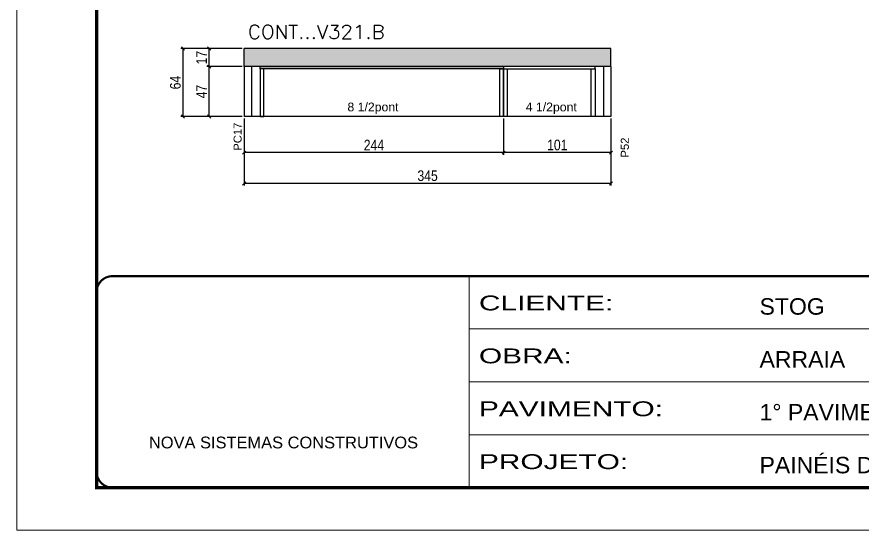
# Model space of a CAD drawing. Extents: x -3394 to 16474, y -5031 to 14397.
# Drawn here: x 5857 to 6652, y 5307 to 5790 of the extents above; entities that cross this region are included whole.
import ezdxf

# ---------------------------------------------------------------- set-up
doc = ezdxf.new("R2010")
doc.units = 0
doc.linetypes.add('CONTINUO', pattern=[0])
doc.linetypes.add('DASHED', pattern=[0.75, 0.5, -0.25])
doc.layers.get('0').update_dxf_attribs({"linetype": 'CONTINUOUS'})
doc.layers.get('Defpoints').update_dxf_attribs({"linetype": 'CONTINUOUS'})
for name, color, linetype in [('COTA', 241, 'CONTINUOUS'), ('NOMENCLATURA', 7, 'CONTINUOUS'), ('Painéis', 200, 'CONTINUOUS'), ('PONTALETE', 7, 'CONTINUOUS'), ('SARR_2.2x7', 40, 'CONTINUOUS'), ('SARR_3.5x7', 81, 'CONTINUOUS')]:
    doc.layers.add(name, color=color, linetype=linetype)
for name, color, linetype, lineweight in [('Folhas', 255, 'CONTINUOUS', 9), ('SARRAFO DE PRESSAO', 251, 'DASHED', 9), ('Texto Seção', 7, 'CONTINUOUS', 15)]:
    doc.layers.add(name, color=color, linetype=linetype, lineweight=lineweight)
doc.styles.add('ARIAL', font='arial.ttf')
doc.styles.add('COTA TECNICA', font='techl___.ttf', dxfattribs={"height": 10})
doc.styles.add('REGUA-120', font='ROMANS.shx', dxfattribs={"height": 15})
doc.styles.add('Tecnologia', font='')
doc.styles.get('Tecnologia').set_extended_font_data('Forgotten Futurist')
doc.dimstyles.new('PAINEL', dxfattribs={"dimtxt": 10, "dimasz": 3, "dimexe": 3, "dimexo": 3, "dimgap": 3, "dimtad": 1, "dimdec": 1, "dimzin": 12, "dimdsep": 46, "dimtxsty": 'COTA TECNICA', "dimblk1": 'OBLIQUE', "dimblk2": 'OBLIQUE', "dimsah": 1, "dimcen": 0.9, "dimclrd": 4, "dimclre": 4, "dimclrt": 240, "dimadec": 1, "dimazin": 3, "dimtfac": 1, "dimtdec": 1, "dimtmove": 0, "dimatfit": 3, "dimfxl": 1, "dimtolj": 1, "dimtzin": 12, "dimarcsym": 0})

# ---------------------------------------------------------------- blocks, each defined once
blk = doc.blocks.new('9999999999')
at = {"color": 30, "linetype": 'CONTINUO'}
for p, q in [((98564.56, 34230.21), (98564.56, 34429.45)), ((98564.56, 34379.64), (99583.98, 34379.64)), ((98564.56, 34329.83), (99487.98, 34329.83)), ((98564.56, 34280.02), (99487.98, 34280.02))]:
    blk.add_line(p, q, dxfattribs=at)
at = {"color": 30, "linetype": 'CONTINUO', "const_width": 2}
blk.add_lwpolyline([(99583.98, 34230.21), (99583.98, 34414.45, 0.414214), (99568.98, 34429.45), (98228.98, 34429.45, 0.414214), (98213.98, 34414.45), (98213.98, 34245.21, 0.414214), (98228.98, 34230.21), (99583.98, 34230.21)], format="xyb", dxfattribs=at)
at = {"layer": 'Folhas'}
blk.add_lwpolyline([(98138.98, 34190.21), (99623.98, 34190.21), (99623.98, 35240.21), (98138.98, 35240.21)], close=True, dxfattribs=at)
at = {"layer": 'Folhas', "color": 30, "const_width": 3}
blk.add_lwpolyline([(98213.98, 34230.21), (99583.98, 34230.21), (99583.98, 35200.21), (98213.98, 35200.21)], close=True, dxfattribs=at)
at = {"color": 7, "linetype": 'Continuous', "ltscale": 5, "style": 'ARIAL'}
for s, height, p in [('STOG', 15.483, (98837.68, 34393.13)), ('ARRAIA', 15.483, (98837.68, 34343.32)), ('1° PAVIMENTO', 15.4829, (98837.68, 34293.51)), ('NOVA SISTEMAS CONSTRUTIVOS', 11.0592, (98263.19, 34267.21)), ('PAINÉIS DE LAT. VIGAS', 15.4829, (98837.68, 34243.7))]:
    blk.add_text(s, height=height, dxfattribs=at).set_placement(p)
at = {"layer": 'Folhas', "color": 7, "style": 'Tecnologia', "width": 1.5}
for s, p in [('CLIENTE:', (98573.65, 34397.17)), ('OBRA:', (98573.65, 34347.31)), ('PAVIMENTO:', (98573.65, 34297.5)), ('PROJETO:', (98573.65, 34247.69))]:
    blk.add_text(s, height=14, dxfattribs=at).set_placement(p)
blk = doc.blocks.new('_Oblique')
at = {"color": 0, "linetype": 'ByBlock', "lineweight": -2}
blk.add_line((-0.5, -0.5), (0.5, 0.5), dxfattribs=at)
blk = doc.blocks.new('*D948')
at = {"layer": 'COTA', "color": 4, "linetype": 'Continuous', "lineweight": -2, "transparency": 16777216}
for p, q in [((6315.1, 5694.08), (6315.1, 5660.11)), ((6416.1, 5694.08), (6416.1, 5660.11)), ((6416.1, 5662.11), (6315.1, 5662.11))]:
    blk.add_line(p, q, dxfattribs=at)
at = {"layer": 'Defpoints', "color": 0, "linetype": 'Continuous', "transparency": 16777216}
for p in [(6315.1, 5696.08), (6416.1, 5696.08), (6315.1, 5662.11)]:
    blk.add_point(p, dxfattribs=at)
at = {"layer": 'COTA', "color": 4, "linetype": 'Continuous', "lineweight": -2, "transparency": 16777216, "xscale": 3, "yscale": 3, "zscale": 3, "rotation": 180}
blk.add_blockref('_Oblique', (6315.1, 5662.11), dxfattribs=at)
at = {"layer": 'COTA', "color": 4, "linetype": 'Continuous', "lineweight": -2, "transparency": 16777216, "xscale": 3, "yscale": 3, "zscale": 3}
blk.add_blockref('_Oblique', (6416.1, 5662.11), dxfattribs=at)
at = {"layer": 'COTA', "color": 240, "linetype": 'Continuous', "transparency": 16777216, "insert": (6365.6, 5669.21), "char_height": 10, "attachment_point": 5, "style": 'COTA TECNICA'}
blk.add_mtext('\\A1;101', dxfattribs=at)
blk = doc.blocks.new('*D949')
at = {"layer": 'COTA', "color": 4, "linetype": 'Continuous', "lineweight": -2, "transparency": 16777216}
for p, q in [((6071.07, 5694.08), (6071.07, 5660.11)), ((6315.1, 5694.08), (6315.1, 5660.11)), ((6315.1, 5662.11), (6071.07, 5662.11))]:
    blk.add_line(p, q, dxfattribs=at)
at = {"layer": 'Defpoints', "color": 0, "linetype": 'Continuous', "transparency": 16777216}
for p in [(6071.07, 5696.08), (6315.1, 5696.08), (6071.07, 5662.11)]:
    blk.add_point(p, dxfattribs=at)
at = {"layer": 'COTA', "color": 4, "linetype": 'Continuous', "lineweight": -2, "transparency": 16777216, "xscale": 3, "yscale": 3, "zscale": 3, "rotation": 180}
blk.add_blockref('_Oblique', (6071.07, 5662.11), dxfattribs=at)
at = {"layer": 'COTA', "color": 4, "linetype": 'Continuous', "lineweight": -2, "transparency": 16777216, "xscale": 3, "yscale": 3, "zscale": 3}
blk.add_blockref('_Oblique', (6315.1, 5662.11), dxfattribs=at)
at = {"layer": 'COTA', "color": 240, "linetype": 'Continuous', "transparency": 16777216, "insert": (6193.09, 5669.18), "char_height": 10, "attachment_point": 5, "style": 'COTA TECNICA'}
blk.add_mtext('\\A1;244', dxfattribs=at)
blk = doc.blocks.new('*D950')
at = {"layer": 'COTA', "color": 4, "linetype": 'Continuous', "lineweight": -2, "transparency": 16777216}
for p, q in [((6071.07, 5694.08), (6071.07, 5631.09)), ((6416.1, 5694.08), (6416.1, 5631.09)), ((6416.1, 5633.09), (6071.07, 5633.09))]:
    blk.add_line(p, q, dxfattribs=at)
at = {"layer": 'Defpoints', "color": 0, "linetype": 'Continuous', "transparency": 16777216}
for p in [(6071.07, 5696.08), (6416.1, 5696.08), (6071.07, 5633.09)]:
    blk.add_point(p, dxfattribs=at)
at = {"layer": 'COTA', "color": 4, "linetype": 'Continuous', "lineweight": -2, "transparency": 16777216, "xscale": 3, "yscale": 3, "zscale": 3, "rotation": 180}
blk.add_blockref('_Oblique', (6071.07, 5633.09), dxfattribs=at)
at = {"layer": 'COTA', "color": 4, "linetype": 'Continuous', "lineweight": -2, "transparency": 16777216, "xscale": 3, "yscale": 3, "zscale": 3}
blk.add_blockref('_Oblique', (6416.1, 5633.09), dxfattribs=at)
at = {"layer": 'COTA', "color": 240, "linetype": 'Continuous', "transparency": 16777216, "insert": (6243.59, 5640.31), "char_height": 10, "attachment_point": 5, "style": 'COTA TECNICA'}
blk.add_mtext('\\A1;345', dxfattribs=at)
blk = doc.blocks.new('*D951')
at = {"layer": 'COTA', "color": 4, "linetype": 'Continuous', "lineweight": -2, "transparency": 16777216}
for p, q in [((6069.07, 5743.08), (6036.02, 5743.08)), ((6038.02, 5696.08), (6038.02, 5743.08)), ((6069.07, 5696.08), (6036.02, 5696.08))]:
    blk.add_line(p, q, dxfattribs=at)
at = {"layer": 'Defpoints', "color": 0, "linetype": 'Continuous', "transparency": 16777216}
for p in [(6038.02, 5743.08), (6071.07, 5743.08), (6071.07, 5696.08)]:
    blk.add_point(p, dxfattribs=at)
at = {"layer": 'COTA', "color": 4, "linetype": 'Continuous', "lineweight": -2, "transparency": 16777216, "xscale": 3, "yscale": 3, "zscale": 3}
for p, rotation in [((6038.02, 5743.08), 90), ((6038.02, 5696.08), 270)]:
    blk.add_blockref('_Oblique', p, dxfattribs=dict(at, rotation=rotation))
at = {"layer": 'COTA', "color": 240, "linetype": 'Continuous', "transparency": 16777216, "insert": (6030.94, 5719.58), "char_height": 10, "attachment_point": 5, "rotation": 90, "style": 'COTA TECNICA'}
blk.add_mtext('\\A1;47', dxfattribs=at)
blk = doc.blocks.new('*D952')
at = {"layer": 'COTA', "color": 4, "linetype": 'Continuous', "lineweight": -2, "transparency": 16777216}
for p, q in [((6069.07, 5760.08), (6036.02, 5760.08)), ((6038.02, 5743.08), (6038.02, 5760.08)), ((6069.07, 5743.08), (6036.02, 5743.08))]:
    blk.add_line(p, q, dxfattribs=at)
at = {"layer": 'Defpoints', "color": 0, "linetype": 'Continuous', "transparency": 16777216}
for p in [(6038.02, 5760.08), (6071.07, 5760.08), (6071.07, 5743.08)]:
    blk.add_point(p, dxfattribs=at)
at = {"layer": 'COTA', "color": 4, "linetype": 'Continuous', "lineweight": -2, "transparency": 16777216, "xscale": 3, "yscale": 3, "zscale": 3}
for p, rotation in [((6038.02, 5760.08), 90), ((6038.02, 5743.08), 270)]:
    blk.add_blockref('_Oblique', p, dxfattribs=dict(at, rotation=rotation))
at = {"layer": 'COTA', "color": 240, "linetype": 'Continuous', "transparency": 16777216, "insert": (6030.94, 5751.58), "char_height": 10, "attachment_point": 5, "rotation": 90, "style": 'COTA TECNICA'}
blk.add_mtext('\\A1;17', dxfattribs=at)
blk = doc.blocks.new('*D953')
at = {"layer": 'COTA', "color": 4, "linetype": 'Continuous', "lineweight": -2, "transparency": 16777216}
for p, q in [((6069.07, 5760.08), (6011.45, 5760.08)), ((6013.45, 5760.08), (6013.45, 5696.08)), ((6069.07, 5696.08), (6011.45, 5696.08))]:
    blk.add_line(p, q, dxfattribs=at)
at = {"layer": 'Defpoints', "color": 0, "linetype": 'Continuous', "transparency": 16777216}
for p in [(6071.07, 5760.08), (6013.45, 5696.08), (6071.07, 5696.08)]:
    blk.add_point(p, dxfattribs=at)
at = {"layer": 'COTA', "color": 4, "linetype": 'Continuous', "lineweight": -2, "transparency": 16777216, "xscale": 3, "yscale": 3, "zscale": 3}
for p, rotation in [((6013.45, 5760.08), 90), ((6013.45, 5696.08), 270)]:
    blk.add_blockref('_Oblique', p, dxfattribs=dict(at, rotation=rotation))
at = {"layer": 'COTA', "color": 240, "linetype": 'Continuous', "transparency": 16777216, "insert": (6006.35, 5728.08), "char_height": 10, "attachment_point": 5, "rotation": 90, "style": 'COTA TECNICA'}
blk.add_mtext('\\A1;64', dxfattribs=at)

msp = doc.modelspace()

# ---------------------------------------------------------------- hatches: boundary and pattern name
at = {"layer": 'COTA', "linetype": 'Continuous'}
h = msp.add_hatch(dxfattribs=at)
h.set_pattern_fill('AR-CONC', color=256, scale=0.05)
h.set_pattern_definition([(50, (1242.6705, -5052.6), (9.1092334, -0.7969543), [0.9525, -10.4775]), (355, (1242.6705, -5052.6), (-1.762171, 9.552842), [0.762, -8.382029]), (100.451445, (1243.43, -5052.666), (7.3470624, 8.7558876), [0.8095004, -8.904512]), (46.1842, (1242.67, -5050.06), (13.553952, -2.102116), [1.42875, -15.71625]), (96.63556, (1243.8, -5050.235), (11.870207, 12.371306), [1.214251, -13.35678]), (351.18415, (1242.67, -5050.06), (11.870207, 12.371306), [1.142998, -12.572987]), (21, (1243.9405, -5050.695), (7.5807196, -5.11326), [0.9525, -10.4775]), (326, (1243.9405, -5050.695), (3.0901014, 9.209398), [0.762, -8.382]), (71.451445, (1244.572, -5051.121), (10.670821, 4.0961384), [0.8095004, -8.904497]), (37.5, (1242.6705, -5052.5998), (0.1544302, 4.2277519), [0, -8.2804, 0, -8.509, 0, -8.41375]), (7.5, (1242.6705, -5052.6), (3.3409831, 5.0090287), [0, -4.8514, 0, -8.0899, 0, -3.20675]), (327.5, (1239.8384, -5052.5998), (6.7795298, -0.2864372), [0, -3.175, 0, -9.906, 0, -13.1445]), (317.5, (1238.5684, -5052.6), (7.406459, 1.2713246), [0, -4.1275, 0, -6.5786, 0, -9.3345])])
h.paths.add_polyline_path([(6071.07, 5760.08), (6071.07, 5743.08), (6416.1, 5743.08), (6416.1, 5760.08)])

# ---------------------------------------------------------------- linework, layer by layer
for p, q in [((6071.07, 5743.08), (6071.07, 5760.08)), ((6416.1, 5760.08), (6071.07, 5760.08)), ((6416.1, 5743.08), (6416.1, 5760.08))]:
    msp.add_line(p, q, dxfattribs=at)
at = {"layer": 'Painéis', "linetype": 'Continuous'}
for p, q in [((6416.1, 5743.08), (6071.07, 5743.08)), ((6071.07, 5743.08), (6071.07, 5696.08)), ((6315.1, 5743.08), (6315.1, 5696.08)), ((6416.1, 5743.08), (6416.1, 5696.08)), ((6416.1, 5696.08), (6071.07, 5696.08))]:
    msp.add_line(p, q, dxfattribs=at)
at = {"layer": 'SARR_2.2x7', "ltscale": 25}
for p, q in [((6078.07, 5743.08), (6078.07, 5696.08)), ((6409.1, 5743.08), (6409.1, 5696.08))]:
    msp.add_line(p, q, dxfattribs=at)
at = {"layer": 'SARR_2.2x7', "ltscale": 25, "elevation": 0}
for points in [[(6315.1, 5740.88), (6086.07, 5740.88), (6086.07, 5743.08), (6315.1, 5743.08)], [(6315.1, 5740.88), (6401.1, 5740.88), (6401.1, 5743.08), (6315.1, 5743.08)]]:
    msp.add_lwpolyline(points, close=True, dxfattribs=at)
at = {"layer": 'SARR_3.5x7', "elevation": 0}
for points in [[(6086.07, 5696.08), (6089.57, 5696.08), (6089.57, 5740.88), (6086.07, 5740.88)], [(6315.1, 5696.08), (6311.6, 5696.08), (6311.6, 5740.88), (6315.1, 5740.88)], [(6318.6, 5696.08), (6315.1, 5696.08), (6315.1, 5740.88), (6318.6, 5740.88)], [(6401.1, 5696.08), (6397.6, 5696.08), (6397.6, 5740.88), (6401.1, 5740.88)]]:
    msp.add_lwpolyline(points, close=True, dxfattribs=at)

# ---------------------------------------------------------------- block references
at = {"layer": 'SARRAFO DE PRESSAO', "color": 6, "linetype": 'ByBlock'}
msp.add_blockref('9999999999', (-92281.77, -28883.68), dxfattribs=at)

# ---------------------------------------------------------------- texts
at = {"layer": 'NOMENCLATURA', "linetype": 'Continuous', "style": 'ARIAL'}
for s, p in [('PC17', (6068.64, 5663.89)), ('P52', (6432.91, 5657.47))]:
    msp.add_text(s, height=7.567, rotation=90, dxfattribs=at).set_placement(p)
at = {"layer": 'PONTALETE', "linetype": 'Continuous', "style": 'ARIAL'}
for s, p in [('8 1/2pont', (6168.19, 5700.96)), ('4 1/2pont', (6335.91, 5700.96))]:
    msp.add_text(s, height=8.25, dxfattribs=at).set_placement(p)
at = {"layer": 'Texto Seção', "style": 'REGUA-120', "width": 1.05}
msp.add_text('CONT...V321.B', height=13, dxfattribs=at).set_placement((6074.48, 5769.27))

# ---------------------------------------------------------------- dimensions: what is measured, and where the dimension line sits
at = {"layer": 'COTA', "linetype": 'Continuous'}
for base, p1, p2, angle, picture, middle in [((6013.45, 5696.08), (6071.07, 5760.08), (6071.07, 5696.08), 90, '*D953', (6006.35, 5728.08)), ((6038.02, 5760.08), (6071.07, 5743.08), (6071.07, 5760.08), 90, '*D952', (6030.94, 5751.58)), ((6038.02, 5743.08), (6071.07, 5696.08), (6071.07, 5743.08), 90, '*D951', (6030.94, 5719.58)), ((6071.07, 5662.11), (6315.1, 5696.08), (6071.07, 5696.08), 180, '*D949', (6193.09, 5669.18)), ((6071.07, 5633.09), (6416.1, 5696.08), (6071.07, 5696.08), 180, '*D950', (6243.59, 5640.31)), ((6315.1, 5662.11), (6416.1, 5696.08), (6315.1, 5696.08), 180, '*D948', (6365.6, 5669.21))]:
    dim = msp.add_linear_dim(base=base, p1=p1, p2=p2, angle=angle, dimstyle='PAINEL', override={"dimexe": 2, "dimexo": 2, "dimgap": 2, "dimadec": 8, "dimtix": 1, "dimatfit": 2, "dimldrblk": 'Oblique'}, dxfattribs=at)
    dim.commit()
    dim.dimension.update_dxf_attribs({"geometry": picture, "text_midpoint": middle})

doc.saveas('drawing.dxf')
